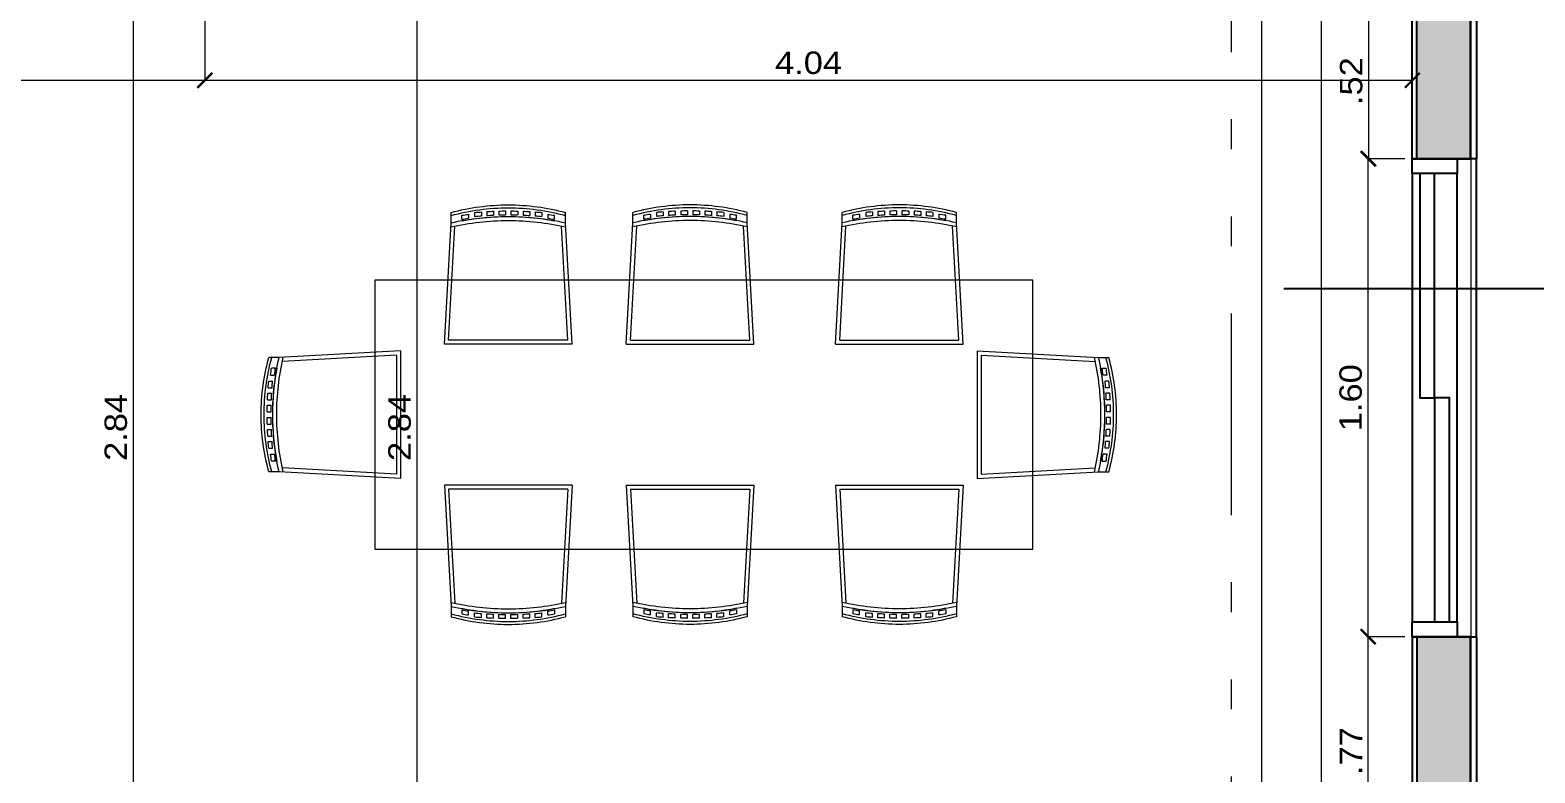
# Model space of a CAD drawing. Header units: metres. Extents: x 219 to 707, y -561 to -17.
# Drawn here: x 360.73 to 365.76, y -129.8 to -127.31 of the extents above; entities that cross this region are included whole.
import ezdxf

# ---------------------------------------------------------------- set-up
doc = ezdxf.new("R2010")
doc.units = ezdxf.units.M
doc.linetypes.add('CYPE_RAYAPUNTOPUNTO', pattern=[0.45, 0.225, -0.075, 0, -0.075, 0, -0.075])
for name, color, linetype in [('A-Aberturas', 2, 'Continuous'), ('A-Muros', 4, 'Continuous'), ('A-Revoques', 1, 'Continuous'), ('A-Texto', 3, 'Continuous'), ('Dr Ejes en bloque', 4, 'Continuous'), ('TCOTA', 1, 'Continuous')]:
    doc.layers.add(name, color=color, linetype=linetype)
for name, color, linetype, lineweight in [('A-Equipamiento', 251, 'Continuous', 5), ('COTAS_REPLANTEO', 7, 'CYPE_RAYAPUNTOPUNTO', 0), ('MUR_CARAS_HORMIGON', 1, 'Continuous', 20), ('VIG_CARAS', 253, 'Continuous', 9)]:
    doc.layers.add(name, color=color, linetype=linetype, lineweight=lineweight)
doc.layers.add('M4-Muro Hueco 22', color=42, linetype='Continuous', transparency=0.5)
doc.styles.add('1-50', font='arial.ttf', dxfattribs={"width": 1.1, "height": 0.075})
doc.dimstyles.new('1-50', dxfattribs={"dimscale": 0, "dimtxt": 0.075, "dimasz": 0.05, "dimexe": 0, "dimexo": 0.025, "dimgap": 0.02, "dimtad": 1, "dimzin": 4, "dimdsep": 46, "dimtxsty": '1-50', "dimblk": 'ARCHTICK', "dimcen": 0.09, "dimclrd": 256, "dimclre": 8, "dimclrt": 2, "dimadec": 0, "dimazin": 3, "dimtfac": 1, "dimtofl": 0, "dimtmove": 2, "dimatfit": 3, "dimldrblk": 'OPEN90', "dimfxl": 1, "dimtolj": 1, "dimtzin": 0, "dimlwd": 18, "dimlwe": 18, "dimarcsym": 0})

# ---------------------------------------------------------------- blocks, each defined once
blk = doc.blocks.new('A$Cdcc540ea')
for points in [[(-0.15, -0.1), (0, -0.1), (0, -0.15), (-0.15, -0.15), (-0.15, -0.1)], [(-0.15, -1.65), (0, -1.65), (0, -1.7), (-0.15, -1.7), (-0.15, -1.65)]]:
    blk.add_lwpolyline(points)
at = {"color": 1}
blk.add_lwpolyline([(-0.15, -1.65), (0, -1.65), (0, -0.15), (-0.15, -0.15)], close=True, dxfattribs=at)
for points in [[(-0.075, -0.9), (-0.075, -0.15), (-0.125, -0.15), (-0.125, -0.9)], [(-0.025, -1.65), (-0.025, -0.9), (-0.075, -0.9), (-0.075, -1.65)]]:
    blk.add_lwpolyline(points, close=True)
blk = doc.blocks.new('PLANTA TIPO 1$0$PLQABY')
at = {"layer": 'A-Equipamiento'}
for p, q in [((-0.3447, 0.5109), (-0.3197, 0.0595)), ((0.1304, 0.5109), (-0.3447, 0.5109)), ((0.1304, 0.5109), (0.1053, 0.0595)), ((0.1145, 0.4959), (-0.3289, 0.4959)), ((-0.3289, 0.4959), (-0.3053, 0.0721)), ((0.1145, 0.4959), (0.091, 0.0721)), ((-0.3196, 0.0595), (-0.3196, 0.0323)), ((0.1053, 0.0587), (0.1053, 0.0323)), ((-0.3196, 0.0323), (-0.3196, 0.0214)), ((-0.2797, 0.0465), (-0.2797, 0.0316)), ((-0.2546, 0.028), (-0.2546, 0.0428)), ((-0.2321, 0.0209), (-0.2321, 0.0355)), ((-0.2071, 0.0189), (-0.2071, 0.0335)), ((-0.1871, 0.0176), (-0.1871, 0.0322)), ((-0.1622, 0.0165), (-0.1622, 0.031)), ((-0.1422, 0.0158), (-0.1422, 0.0303)), ((-0.1172, 0.0154), (-0.1172, 0.0299)), ((-0.0972, 0.0154), (-0.0972, 0.0299)), ((-0.0722, 0.0158), (-0.0722, 0.0303)), ((-0.0522, 0.0165), (-0.0522, 0.031)), ((-0.0272, 0.0176), (-0.0272, 0.0322)), ((-0.0072, 0.0189), (-0.0072, 0.0335)), ((0.0178, 0.0209), (0.0178, 0.0355)), ((0.0402, 0.028), (0.0402, 0.0428)), ((0.0653, 0.0465), (0.0653, 0.0316)), ((0.1053, 0.0323), (0.1053, 0.0214))]:
    blk.add_line(p, q, dxfattribs=at)
for centre, radius, start, end in [((-0.1071, 1.012), 0.9611, 257.1689, 269.9939), ((-0.1071, 1.0061), 0.9702, 257.3429, 269.9941), ((-0.1073, 1.012), 0.9611, 270.0061, 282.8311), ((-0.1073, 1.0061), 0.9702, 270.0059, 282.6571), ((-0.107, 0.8076), 0.8039, 254.6665, 269.9896), ((-0.107, 0.7967), 0.8039, 254.6665, 269.9896), ((-0.1071, 0.9348), 0.8989, 258.9316, 269.9954), ((-0.0647, 1.4355), 1.4056, 261.2017, 262.2348), ((-0.0647, 1.4522), 1.4368, 261.3942, 262.4044), ((-0.1072, 1.4355), 1.4056, 264.9005, 265.922), ((-0.1072, 1.4522), 1.4368, 265.0115, 266.0107), ((-0.1072, 1.4355), 1.4056, 266.7389, 267.7583), ((-0.1072, 1.4522), 1.4368, 266.8098, 267.807), ((-0.1072, 1.4355), 1.4056, 268.574, 269.5924), ((-0.1072, 1.4522), 1.4368, 268.605, 269.6012), ((-0.1072, 0.9348), 0.8989, 270.0046, 281.0684), ((-0.1073, 0.8076), 0.8039, 270.0104, 285.3335), ((-0.1073, 0.7967), 0.8039, 270.0104, 285.3335), ((-0.1072, 1.4355), 1.4056, 270.4076, 271.426), ((-0.1072, 1.4522), 1.4368, 270.3988, 271.395), ((-0.1072, 1.4355), 1.4056, 272.2417, 273.2611), ((-0.1072, 1.4522), 1.4368, 272.193, 273.1902), ((-0.1072, 1.4355), 1.4056, 274.078, 275.0995), ((-0.1072, 1.4522), 1.4368, 273.9893, 274.9885), ((-0.1497, 1.4355), 1.4056, 277.7652, 278.7983), ((-0.1497, 1.4522), 1.4368, 277.5956, 278.6058)]:
    blk.add_arc(centre, radius, start, end, dxfattribs=at)
blk = doc.blocks.new('_ArchTick')
at = {"color": 0, "linetype": 'ByBlock', "const_width": 0.15}
blk.add_lwpolyline([(-0.5, -0.5), (0.5, 0.5)], dxfattribs=at)
blk = doc.blocks.new('*D161')
at = {"layer": 'Defpoints', "color": 0, "transparency": 16777216}
for p in [(361.5971, -127.2259), (362.02, -127.2259), (361.5971, -130.0628)]:
    blk.add_point(p, dxfattribs=at)
at = {"layer": 'TCOTA', "color": 8, "lineweight": 18, "transparency": 16777216}
for p, q in [((361.6221, -127.2259), (362.02, -127.2259)), ((361.6221, -130.0628), (362.02, -130.0628))]:
    blk.add_line(p, q, dxfattribs=at)
at = {"layer": 'TCOTA', "lineweight": 18, "transparency": 16777216}
blk.add_line((362.02, -130.0628), (362.02, -127.2259), dxfattribs=at)
at = {"layer": 'TCOTA', "lineweight": 18, "transparency": 16777216, "xscale": 0.05, "yscale": 0.05, "zscale": 0.05}
for p, rotation in [((362.02, -127.2259), 90), ((362.02, -130.0628), 270)]:
    blk.add_blockref('_ArchTick', p, dxfattribs=dict(at, rotation=rotation))
at = {"layer": 'TCOTA', "color": 2, "transparency": 16777216, "insert": (361.9617, -128.6444), "char_height": 0.075, "attachment_point": 5, "rotation": 90, "style": '1-50'}
blk.add_mtext('\\A1;2.84', dxfattribs=at)
blk = doc.blocks.new('_Open90')
at = {"color": 0, "linetype": 'ByBlock', "lineweight": -2}
for p, q in [((0, 0), (-1, 0)), ((-0.5, 0.5), (0, 0)), ((0, 0), (-0.5, -0.5))]:
    blk.add_line(p, q, dxfattribs=at)
blk = doc.blocks.new('*D162')
at = {"layer": 'Defpoints', "color": 0, "transparency": 16777216}
for p in [(361.3097, -127.2259), (359.7957, -127.4215), (359.7957, -127.4827)]:
    blk.add_point(p, dxfattribs=at)
at = {"layer": 'TCOTA', "color": 8, "lineweight": 18, "transparency": 16777216}
for p, q in [((361.3097, -127.2509), (361.3097, -127.4827)), ((359.7957, -127.4465), (359.7957, -127.4827))]:
    blk.add_line(p, q, dxfattribs=at)
at = {"layer": 'TCOTA', "lineweight": 18, "transparency": 16777216}
blk.add_line((361.3097, -127.4827), (359.7957, -127.4827), dxfattribs=at)
at = {"layer": 'TCOTA', "lineweight": 18, "transparency": 16777216, "xscale": 0.05, "yscale": 0.05, "zscale": 0.05, "rotation": 180}
blk.add_blockref('_ArchTick', (359.7957, -127.4827), dxfattribs=at)
at = {"layer": 'TCOTA', "lineweight": 18, "transparency": 16777216, "xscale": 0.05, "yscale": 0.05, "zscale": 0.05}
blk.add_blockref('_ArchTick', (361.3097, -127.4827), dxfattribs=at)
at = {"layer": 'TCOTA', "color": 2, "transparency": 16777216, "insert": (360.5527, -127.4244), "char_height": 0.075, "attachment_point": 5, "style": '1-50'}
blk.add_mtext('\\A1;1.51', dxfattribs=at)
blk = doc.blocks.new('*D163')
at = {"layer": 'Defpoints', "color": 0, "transparency": 16777216}
for p in [(361.3097, -127.4827), (361.3097, -127.4834), (365.3502, -127.4834)]:
    blk.add_point(p, dxfattribs=at)
at = {"layer": 'TCOTA', "color": 8, "lineweight": 18, "transparency": 16777216}
for p, q in [((361.3097, -127.4584), (361.3097, -127.4827)), ((365.3502, -127.4584), (365.3502, -127.4827))]:
    blk.add_line(p, q, dxfattribs=at)
at = {"layer": 'TCOTA', "lineweight": 18, "transparency": 16777216}
blk.add_line((365.3502, -127.4827), (361.3097, -127.4827), dxfattribs=at)
at = {"layer": 'TCOTA', "lineweight": 18, "transparency": 16777216, "xscale": 0.05, "yscale": 0.05, "zscale": 0.05, "rotation": 180}
blk.add_blockref('_ArchTick', (361.3097, -127.4827), dxfattribs=at)
at = {"layer": 'TCOTA', "lineweight": 18, "transparency": 16777216, "xscale": 0.05, "yscale": 0.05, "zscale": 0.05}
blk.add_blockref('_ArchTick', (365.3502, -127.4827), dxfattribs=at)
at = {"layer": 'TCOTA', "color": 2, "transparency": 16777216, "insert": (363.3299, -127.4244), "char_height": 0.075, "attachment_point": 5, "style": '1-50'}
blk.add_mtext('\\A1;4.04', dxfattribs=at)
blk = doc.blocks.new('*D169')
at = {"layer": 'Defpoints', "color": 0, "transparency": 16777216}
for p in [(365.2025, -129.3448), (365.3499, -129.3448), (365.2542, -130.1105)]:
    blk.add_point(p, dxfattribs=at)
at = {"layer": 'TCOTA', "color": 8, "lineweight": 18, "transparency": 16777216}
for p, q in [((365.3249, -129.3448), (365.2025, -129.3448)), ((365.2292, -130.1105), (365.2025, -130.1105))]:
    blk.add_line(p, q, dxfattribs=at)
at = {"layer": 'TCOTA', "lineweight": 18, "transparency": 16777216}
blk.add_line((365.2025, -130.1105), (365.2025, -129.3448), dxfattribs=at)
at = {"layer": 'TCOTA', "lineweight": 18, "transparency": 16777216, "xscale": 0.05, "yscale": 0.05, "zscale": 0.05}
for p, rotation in [((365.2025, -129.3448), 90), ((365.2025, -130.1105), 270)]:
    blk.add_blockref('_ArchTick', p, dxfattribs=dict(at, rotation=rotation))
at = {"layer": 'TCOTA', "color": 2, "transparency": 16777216, "insert": (365.145, -129.7276), "char_height": 0.075, "attachment_point": 5, "rotation": 90, "style": '1-50'}
blk.add_mtext('\\A1;.77', dxfattribs=at)
blk = doc.blocks.new('*D170')
at = {"layer": 'Defpoints', "color": 0, "transparency": 16777216}
for p in [(365.2025, -127.7448), (365.3499, -127.7448), (365.2025, -129.3448)]:
    blk.add_point(p, dxfattribs=at)
at = {"layer": 'TCOTA', "color": 8, "lineweight": 18, "transparency": 16777216}
for p, q in [((365.3249, -127.7448), (365.2025, -127.7448)), ((365.2275, -129.3448), (365.2025, -129.3448))]:
    blk.add_line(p, q, dxfattribs=at)
at = {"layer": 'TCOTA', "lineweight": 18, "transparency": 16777216}
blk.add_line((365.2025, -129.3448), (365.2025, -127.7448), dxfattribs=at)
at = {"layer": 'TCOTA', "lineweight": 18, "transparency": 16777216, "xscale": 0.05, "yscale": 0.05, "zscale": 0.05}
for p, rotation in [((365.2025, -127.7448), 90), ((365.2025, -129.3448), 270)]:
    blk.add_blockref('_ArchTick', p, dxfattribs=dict(at, rotation=rotation))
at = {"layer": 'TCOTA', "color": 2, "transparency": 16777216, "insert": (365.1442, -128.5448), "char_height": 0.075, "attachment_point": 5, "rotation": 90, "style": '1-50'}
blk.add_mtext('\\A1;1.60', dxfattribs=at)
blk = doc.blocks.new('*D171')
at = {"layer": 'Defpoints', "color": 0, "transparency": 16777216}
for p in [(365.2042, -127.2259), (365.2543, -127.2259), (365.3499, -127.7448)]:
    blk.add_point(p, dxfattribs=at)
at = {"layer": 'TCOTA', "color": 8, "lineweight": 18, "transparency": 16777216}
for p, q in [((365.2293, -127.2259), (365.2042, -127.2259)), ((365.3249, -127.7448), (365.2042, -127.7448))]:
    blk.add_line(p, q, dxfattribs=at)
at = {"layer": 'TCOTA', "lineweight": 18, "transparency": 16777216}
blk.add_line((365.2042, -127.7448), (365.2042, -127.2259), dxfattribs=at)
at = {"layer": 'TCOTA', "lineweight": 18, "transparency": 16777216, "xscale": 0.05, "yscale": 0.05, "zscale": 0.05}
for p, rotation in [((365.2042, -127.2259), 90), ((365.2042, -127.7448), 270)]:
    blk.add_blockref('_ArchTick', p, dxfattribs=dict(at, rotation=rotation))
at = {"layer": 'TCOTA', "color": 2, "transparency": 16777216, "insert": (365.1459, -127.4854), "char_height": 0.075, "attachment_point": 5, "rotation": 90, "style": '1-50'}
blk.add_mtext('\\A1;.52', dxfattribs=at)
blk = doc.blocks.new('*D186')
at = {"layer": 'Defpoints', "color": 0, "transparency": 16777216}
for p in [(361.3097, -127.2259), (361.0705, -130.0628), (361.3097, -130.0628)]:
    blk.add_point(p, dxfattribs=at)
at = {"layer": 'TCOTA', "color": 8, "lineweight": 18, "transparency": 16777216}
for p, q in [((361.2847, -127.2259), (361.0705, -127.2259)), ((361.2847, -130.0628), (361.0705, -130.0628))]:
    blk.add_line(p, q, dxfattribs=at)
at = {"layer": 'TCOTA', "lineweight": 18, "transparency": 16777216}
blk.add_line((361.0705, -127.2259), (361.0705, -130.0628), dxfattribs=at)
at = {"layer": 'TCOTA', "lineweight": 18, "transparency": 16777216, "xscale": 0.05, "yscale": 0.05, "zscale": 0.05}
for p, rotation in [((361.0705, -127.2259), 90), ((361.0705, -130.0628), 270)]:
    blk.add_blockref('_ArchTick', p, dxfattribs=dict(at, rotation=rotation))
at = {"layer": 'TCOTA', "color": 2, "transparency": 16777216, "insert": (361.0122, -128.6444), "char_height": 0.075, "attachment_point": 5, "rotation": 90, "style": '1-50'}
blk.add_mtext('\\A1;2.84', dxfattribs=at)
blk = doc.blocks.new('A$Ce77abe1e')
at = {"layer": 'MUR_CARAS_HORMIGON'}
blk.add_lwpolyline([(23.45, -3.3492), (23.95, -3.3492), (23.95, -9.8381), (23.45, -9.8381)], dxfattribs=at)
at = {"layer": 'VIG_CARAS'}
for points in [[(23.2497, -3.5519), (23.2497, -9.6381)], [(23.4497, -3.5519), (23.4497, -9.6381)]]:
    blk.add_lwpolyline(points, dxfattribs=at)
blk = doc.blocks.new('DSADADASDAS')
at = {"layer": 'COTAS_REPLANTEO', "ltscale": 3}
blk.add_line((139.0277, 125.9327, -0.525), (139.0277, 146.4778, -0.525), dxfattribs=at)

msp = doc.modelspace()

# ---------------------------------------------------------------- hatches: boundary and pattern name
at = {"layer": 'M4-Muro Hueco 22', "transparency": 33554687}
h = msp.add_hatch(color=256, dxfattribs=at)
h.dxf.hatch_style = 1
h.paths.add_polyline_path([(365.5453, -126.2794), (365.3653, -126.2794), (365.3652, -127.0909), (365.3652, -127.2109), (365.3676, -127.7448), (365.5476, -127.7448)])
h = msp.add_hatch(color=256, dxfattribs=at)
h.dxf.hatch_style = 1
h.paths.add_polyline_path([(360.1686, -134.1454), (360.0461, -134.1454), (360.0461, -134.3254), (360.1686, -134.3254)])
h.paths.add_polyline_path([(355.5854, -134.1454), (354.9945, -134.1454), (354.9945, -134.3254), (355.5854, -134.3254)])
h.paths.add_polyline_path([(354.6945, -134.1454), (354.1119, -134.1454), (354.1119, -134.3254), (354.6945, -134.3254)])
h.paths.add_polyline_path([(365.5449, -129.3448), (365.3649, -129.3448), (365.3648, -130.0633), (365.0448, -130.0633), (365.0448, -130.2505), (365.5448, -130.2505)])
h.paths.add_polyline_path([(365.0448, -130.7633), (364.8648, -130.7633), (364.8648, -131.5079), (365.0448, -131.5079)])
h.paths.add_polyline_path([(364.7452, -134.1454), (364.1121, -134.1454), (364.1121, -134.3254), (364.7452, -134.3254)])
h.paths.add_polyline_path([(365.0448, -133.1079), (364.8648, -133.1079), (364.8648, -133.7258), (365.0448, -133.7258)])
h.paths.add_polyline_path([(362.5121, -134.1454), (360.7686, -134.1454), (360.7686, -134.3254), (362.5121, -134.3254)])
h.paths.add_polyline_path([(358.7461, -134.3254), (358.7461, -134.1454), (357.9558, -134.1454), (357.7958, -134.1454), (357.1854, -134.1454), (357.1854, -134.3254)])

# ---------------------------------------------------------------- linework, layer by layer
at = {"layer": 'A-Aberturas'}
msp.add_line((365.5649, -129.3448), (365.5651, -127.7448), dxfattribs=at)
at = {"layer": 'A-Equipamiento', "transparency": 33554687}
msp.add_lwpolyline([(364.0803, -128.1515), (361.8784, -128.1515), (361.8784, -129.0515), (364.0803, -129.0515)], close=True, dxfattribs=at)
at = {"layer": 'A-Muros', "transparency": 33554687}
for p, q in [((365.5451, -127.7448), (365.5453, -126.2794)), ((365.3651, -127.7448), (365.3652, -127.2109)), ((365.3649, -129.3448), (365.3648, -130.0618)), ((365.5449, -129.3448), (365.3649, -129.3448)), ((365.5448, -130.2505), (365.5449, -129.3448))]:
    msp.add_line(p, q, dxfattribs=at)
at = {"layer": 'A-Muros'}
msp.add_line((365.3651, -127.7448), (365.5451, -127.7448), dxfattribs=at)
at = {"layer": 'A-Revoques', "transparency": 33554687}
for p, q in [((365.5653, -126.2794), (365.5651, -127.7448)), ((365.3501, -127.7448), (365.3502, -127.2259)), ((365.5651, -127.7448), (365.3501, -127.7448)), ((365.3499, -129.3448), (365.5649, -129.3448)), ((365.5649, -129.3448), (365.5648, -130.2705))]:
    msp.add_line(p, q, dxfattribs=at)
msp.add_lwpolyline([(365.3499, -129.3448), (365.3495, -130.0433), (364.7257, -130.0433), (364.7248, -130.7831), (364.8517, -130.7833), (364.8517, -131.5067)], dxfattribs=at)
at = {"layer": 'A-Texto'}
msp.add_line((367.1848, -128.1805), (364.9202, -128.1805), dxfattribs=at)

# ---------------------------------------------------------------- block references
msp.add_blockref('A$Ce77abe1e', (341.5956, -120.4237))
at = {"layer": 'A-Aberturas', "transparency": 33554687}
msp.add_blockref('A$Cdcc540ea', (365.4999, -127.6448), dxfattribs=at)
at = {"layer": 'A-Equipamiento', "transparency": 33554687}
for p, xscale, yscale, zscale, rotation in [((362.4216, -127.9059), -0.9, 0.9, 0.9, 180), ((362.8371, -127.9059), 0.9, 0.9, 0.9, 179.9999999999961), ((363.5371, -127.9059), 0.9, 0.9, 0.9, 179.9999999999961), ((361.5047, -128.5051), -0.9, 0.9, 0.9, 270), ((364.354, -128.5051), 0.900000000000002, 0.900000000000002, 0.900000000000002, 90), ((362.8371, -129.2972), -0.9, 0.9, 0.9, 359.9999999999999), ((363.5371, -129.2972), -0.9, 0.9, 0.9, 359.9999999999999)]:
    msp.add_blockref('PLANTA TIPO 1$0$PLQABY', p, dxfattribs=dict(at, xscale=xscale, yscale=yscale, zscale=zscale, rotation=rotation))
at = {"layer": 'A-Equipamiento', "transparency": 33554687, "xscale": 0.9, "yscale": 0.9, "zscale": 0.9}
msp.add_blockref('PLANTA TIPO 1$0$PLQABY', (362.4216, -129.2972), dxfattribs=at)
at = {"layer": 'Dr Ejes en bloque'}
msp.add_blockref('DSADADASDAS', (225.7179, -264.1705, 0.525), dxfattribs=at)

# ---------------------------------------------------------------- dimensions: what is measured, and where the dimension line sits
at = {"layer": 'TCOTA'}
for base, p1, p2, picture, middle in [((359.7957, -127.4827), (361.3097, -127.2259), (359.7957, -127.4215), '*D162', (360.5527, -127.4244)), ((361.3097, -127.4827), (365.3502, -127.4834), (361.3097, -127.4834), '*D163', (363.3299, -127.4244))]:
    dim = msp.add_linear_dim(base=base, p1=p1, p2=p2, dimstyle='1-50', override={"dimscale": 1}, dxfattribs=at)
    dim.commit()
    dim.dimension.update_dxf_attribs({"geometry": picture, "text_midpoint": middle})
for base, p1, p2, picture, middle in [((361.0705, -130.0628), (361.3097, -127.2259), (361.3097, -130.0628), '*D186', (361.0122, -128.6444)), ((362.02, -127.2259), (361.5971, -130.0628), (361.5971, -127.2259), '*D161', (361.9617, -128.6444)), ((365.2042, -127.2259), (365.3499, -127.7448), (365.2543, -127.2259), '*D171', (365.1459, -127.4854)), ((365.2025, -127.7448), (365.2025, -129.3448), (365.3499, -127.7448), '*D170', (365.1442, -128.5448)), ((365.2025, -129.3448), (365.2542, -130.1105), (365.3499, -129.3448), '*D169', (365.145, -129.7276))]:
    dim = msp.add_linear_dim(base=base, p1=p1, p2=p2, angle=90, dimstyle='1-50', override={"dimscale": 1}, dxfattribs=at)
    dim.commit()
    dim.dimension.update_dxf_attribs({"geometry": picture, "text_midpoint": middle})

doc.saveas('drawing.dxf')
